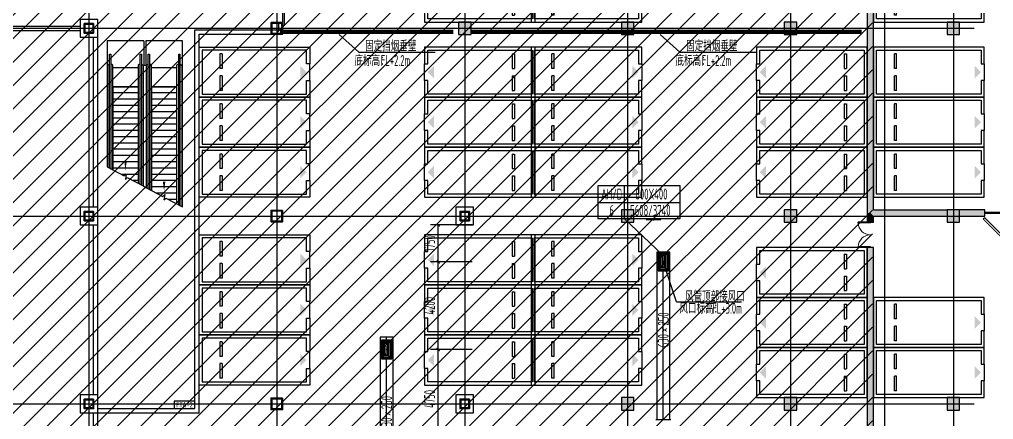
# Model space of a CAD drawing. Extents: x -20827274 to 1300756471, y -549375 to 3431892.
# Drawn here: x -34936 to 11715, y -266014 to -246835 of the extents above; entities that cross this region are included whole.
import ezdxf
from ezdxf.enums import TextEntityAlignment as Align

# ---------------------------------------------------------------- set-up
doc = ezdxf.new("R2010")
doc.units = 0
doc.header["$LTSCALE"] = 10
for name, pattern in [('CENTER2', [1.125, 0.75, -0.125, 0.125, -0.125]), ('DASH', [0.35, 0.25, -0.1]), ('暖附图底图$0$DASH', [0.35, 0.25, -0.1]), ('暖附图底图$0$DOTE', [2.42, 2, -0.2, 0.02, -0.2])]:
    doc.linetypes.add(name, pattern=pattern)
for name, color, linetype in [('1-zs', 3, 'Continuous'), ('1-标注暖通', 4, 'Continuous'), ('DUCT-排烟中心线', 5, 'CENTER2'), ('DUCT-排烟标注', 3, 'Continuous'), ('DUCT-排烟法兰', 4, 'Continuous'), ('DUCT-排烟管', 2, 'Continuous'), ('DUCT-排烟管立管', 2, 'Continuous'), ('DUCT-排烟管端线', 4, 'Continuous'), ('DUCT-排风风口', 7, 'Continuous'), ('H-TH_DIM', 3, 'Continuous'), ('PUB_HATCH', 8, 'Continuous'), ('暖附图底图$0$00-停车位', 8, 'Continuous'), ('暖附图底图$0$1-标注暖通', 8, 'Continuous'), ('暖附图底图$0$A-COLUMN', 8, 'Continuous'), ('暖附图底图$0$A-EVTR', 8, 'Continuous'), ('暖附图底图$0$A-PUB_HATCH', 8, 'Continuous'), ('暖附图底图$0$A-WALL', 8, 'Continuous'), ('暖附图底图$0$A-WINDOW', 8, 'Continuous'), ('暖附图底图$0$DIM_SYMB', 8, 'Continuous'), ('暖附图底图$0$DOOR_FIRE', 8, 'Continuous'), ('暖附图底图$0$DOTE', 8, 'Continuous'), ('暖附图底图$0$SRC-03F$0$A-SYMB-NUMB-T', 8, 'Continuous'), ('暖附图底图$0$SRC-03F$0$A-WALL', 8, 'Continuous'), ('暖附图底图$0$WINDOW_RF', 8, 'Continuous')]:
    doc.layers.add(name, color=color, linetype=linetype)
doc.layers.add('F-非人防区', color=105, linetype='Continuous', lineweight=15)
doc.layers.add('暖附图底图$0$钢柱', color=8, linetype='Continuous', lineweight=35)
doc.styles.add('8B2_02', font='tssdeng.shx', dxfattribs={"width": 0.6, "bigfont": 'TSSDCHN.shx'})
doc.styles.add('8B2_02_T3', font='tssdeng.shx', dxfattribs={"width": 0.6, "bigfont": 'TSSDCHN.shx'})
doc.styles.add('暖附图底图$0$8B2_01', font='simhei.ttf', dxfattribs={"width": 0.8})
doc.styles.add('暖附图底图$0$SRC-03F$0$ECADI-TXT', font='simplex.shx', dxfattribs={"bigfont": 'hztxt.shx'})
doc.dimstyles.new('_TCH_ARCH&&150', dxfattribs={"dimtxt": 525, "dimasz": 150, "dimexe": 375, "dimexo": 450, "dimgap": 150, "dimtad": 1, "dimdec": 0, "dimrnd": 50, "dimzin": 0, "dimdsep": 46, "dimtxsty": '8B2_02_T3', "dimblk": 'ARCHTICK', "dimcen": 0.09, "dimclrt": 7, "dimazin": 2, "dimtfac": 1, "dimtdec": 0, "dimtix": 1, "dimtmove": 2, "dimatfit": 3, "dimfxl": 0, "dimtolj": 1, "dimtzin": 0, "dimarcsym": 0})

# ---------------------------------------------------------------- blocks, each defined once
blk = doc.blocks.new('$风口$00000108')
for p, q in [((-250, 135), (-190, 75)), ((-250, -135), (-250, 135)), ((200, 25), (-190, 25)), ((250, 135), (200, 75)), ((250, 135), (250, -135)), ((-250, -135), (-190, -75)), ((250, -135), (-250, -135)), ((200, -25), (-190, -25)), ((200, -75), (250, -135))]:
    blk.add_line(p, q)
at = {"linetype": 'Continuous'}
blk.add_line((250, 135), (-250, 135), dxfattribs=at)
at = {"lineweight": 40}
for p, q in [((-190, 75), (200, 75)), ((-190, -75), (-190, 75)), ((200, 75), (200, -75)), ((-190, -75), (200, -75))]:
    blk.add_line(p, q, dxfattribs=at)
blk = doc.blocks.new('暖附图底图$0$车位2400x5300')
at = {"layer": '暖附图底图$0$00-停车位', "color": 251}
for p, q in [((-875, -1000), (-175, -1000)), ((-875, -1100), (-875, -1000)), ((-875, -1100), (-175, -1100)), ((-175, -1100), (-175, -1000)), ((175, -1000), (875, -1000)), ((175, -1100), (175, -1000)), ((175, -1100), (875, -1100)), ((875, -1100), (875, -1000)), ((400, -5300), (-400, -5300))]:
    blk.add_line(p, q, dxfattribs=at)
blk.add_lwpolyline([(400, -5150), (400, -5300), (1200, -5300), (1200, 0), (-1200, 0), (-1200, -5300), (-400, -5300), (-400, -5150), (-1050, -5150), (-1050, -150), (1050, -150), (1050, -5150), (400, -5150)], dxfattribs=at)
blk.add_lwpolyline([(0, -5150, 0, 600, 0), (0, -4850, 600, 600, 0)], format="xyseb", dxfattribs=at)
blk = doc.blocks.new('暖附图底图$0$$DorLib2D$00000213')
at = {"color": 0, "linetype": '暖附图底图$0$DASH', "const_width": 0.02}
blk.add_lwpolyline([(0.5, 0), (-0.5, 0)], dxfattribs=at)
blk = doc.blocks.new('暖附图底图$0$A$C1E5E075F')
at = {"layer": '暖附图底图$0$A-WINDOW', "xscale": 5500, "yscale": -5500, "zscale": 100, "rotation": 4.544768749191407e-12}
blk.add_blockref('暖附图底图$0$$DorLib2D$00000213', (-2750, 0), dxfattribs=at)
blk = doc.blocks.new('暖附图底图$0$A$C00330F2E')
at = {"layer": '暖附图底图$0$A-COLUMN'}
for p, q in [((58875, -80900), (58025, -80900)), ((58025, -80900), (58025, -81750)), ((58875, -81750), (58875, -80900)), ((58025, -81750), (58875, -81750)), ((58875, -89900), (58025, -89900)), ((58025, -89900), (58025, -90750)), ((58875, -90750), (58875, -89900)), ((58025, -90750), (58875, -90750))]:
    blk.add_line(p, q, dxfattribs=at)
at = {"layer": '暖附图底图$0$钢柱', "color": 4, "lineweight": 35}
for points in [[(40675, -72100), (40225, -72100), (40225, -72550), (40675, -72550)], [(40645, -72520), (40255, -72520), (40255, -72130), (40645, -72130)], [(49725, -72050), (49175, -72050), (49175, -72600), (49725, -72600)], [(49695, -72570), (49205, -72570), (49205, -72080), (49695, -72080)], [(40675, -81100), (40225, -81100), (40225, -81550), (40675, -81550)], [(40645, -81520), (40255, -81520), (40255, -81130), (40645, -81130)], [(49725, -81050), (49175, -81050), (49175, -81600), (49725, -81600)], [(49695, -81570), (49205, -81570), (49205, -81080), (49695, -81080)], [(58675, -81100), (58225, -81100), (58225, -81550), (58675, -81550)], [(58645, -81520), (58255, -81520), (58255, -81130), (58645, -81130)], [(40675, -90100), (40225, -90100), (40225, -90550), (40675, -90550)], [(40645, -90520), (40255, -90520), (40255, -90130), (40645, -90130)], [(49725, -90050), (49175, -90050), (49175, -90600), (49725, -90600)], [(49695, -90570), (49205, -90570), (49205, -90080), (49695, -90080)], [(58675, -90100), (58225, -90100), (58225, -90550), (58675, -90550)], [(58645, -90520), (58255, -90520), (58255, -90130), (58645, -90130)]]:
    blk.add_lwpolyline(points, close=True, dxfattribs=at)
blk = doc.blocks.new('暖附图底图$0$SRC-03F$0$ECADI-TAG-CODE')
at = {"layer": '暖附图底图$0$SRC-03F$0$A-SYMB-NUMB-T', "color": 1}
blk.add_lwpolyline([(3.41, 8.1), (13.41, 8.1), (13.41, 4.6), (3.41, 4.6)], close=True, dxfattribs=at)
at = {"layer": '暖附图底图$0$SRC-03F$0$A-SYMB-NUMB-T', "style": '暖附图底图$0$SRC-03F$0$ECADI-TXT', "width": 0.7}
blk.add_attdef('CODE', text='', height=2.5, dxfattribs=at).set_placement((8.41, 6.35), align=Align.MIDDLE_CENTER)
blk = doc.blocks.new('_FZH')
blk.add_lwpolyline([(-0.5, -0.5), (0.5, -0.5), (0.5, 0.5), (-0.5, 0.5)], close=True)
at = {"layer": 'PUB_HATCH'}
blk.add_solid([(-0.5, -0.5), (0.5, -0.5), (-0.5, 0.5), (0.5, 0.5)], dxfattribs=at)
blk = doc.blocks.new('暖附图底图$0$$DorLib2D$00000091')
for p, q in [((-0.5, 0.0417), (-0.1464, 0.3952)), ((-0.1464, 0.3952), (-0.1582, 0.407)), ((0.1464, 0.3952), (0.1582, 0.407)), ((0.5, 0.0417), (0.1464, 0.3952)), ((-0.5, 0.0417), (-0.5118, 0.0535)), ((0.5, 0.0417), (0.5118, 0.0535))]:
    blk.add_line(p, q)
at = {"const_width": 0.00833}
for points in [[(-0.5118, 0.0535), (-0.1582, 0.407)], [(0.5118, 0.0535), (0.1582, 0.407)]]:
    blk.add_lwpolyline(points, dxfattribs=at)
for centre, start, end in [((-0.5, 0.0417), 0, 45), ((0.5, 0.0417), 135, 180)]:
    blk.add_arc(centre, 0.5, start, end)
blk = doc.blocks.new('暖附图底图$0$$DorLib2D$00000126')
at = {"color": 0, "linetype": 'Continuous'}
for p, q in [((-0.532, 0.5), (-0.532, 0.9)), ((0.532, 0.9), (0.532, 0.5))]:
    blk.add_line(p, q, dxfattribs=at)
at = {"color": 0, "linetype": '暖附图底图$0$DASH'}
for p, q in [((-0.532, 0.9), (0.532, 0.9)), ((-0.532, 0.5), (0.532, 0.5))]:
    blk.add_line(p, q, dxfattribs=at)
blk = doc.blocks.new('暖附图底图$0$$DorLib2D$00000002')
for p, q in [((-0.5, 0), (-0.5, 0.4875)), ((-0.475, 0.4875), (-0.5, 0.4875)), ((-0.475, 0), (-0.475, 0.4875)), ((0.475, 0), (0.475, 0.4875)), ((0.475, 0.4875), (0.5, 0.4875)), ((0.5, 0), (0.5, 0.4875)), ((-0.5, 0), (-0.475, 0)), ((0.5, 0), (0.475, 0))]:
    blk.add_line(p, q)
at = {"lineweight": 13}
for centre, start, end in [((-0.4875, 0), 0, 88.53072), ((0.4875, 0), 91.46928, 180)]:
    blk.add_arc(centre, 0.4875, start, end, dxfattribs=at)
blk = doc.blocks.new('暖附图底图$0$AFSFCS')
at = {"layer": '暖附图底图$0$A-PUB_HATCH'}
for points in [[(5966.4, -255960.4), (5966.4, -244410.4), (5666.4, -244410.4), (5666.4, -256110.4), (5816.4, -256110.4)], [(5666.4, -256110.4), (5666.4, -256560.4), (5966.4, -256560.4), (5966.4, -256260.4), (5816.4, -256110.4)], [(9491.4, -256260.4), (9491.4, -255960.4), (5966.4, -255960.4), (5816.4, -256110.4), (5966.4, -256260.4)], [(10091.4, -255960.4), (10091.4, -256260.4), (11291.3, -256260.4), (11291.3, -255960.4)], [(5966.4, -291512.2), (5966.4, -257760.4), (5666.4, -257760.4), (5666.4, -291812.2)]]:
    blk.add_hatch(color=256, dxfattribs=at).paths.add_polyline_path(points)
at = {"layer": '暖附图底图$0$A-COLUMN'}
for p, q in [((-31183.6, -246835.4), (-32033.6, -246835.4)), ((-32033.6, -246835.4), (-32033.6, -247685.4)), ((-31183.6, -247685.4), (-31183.6, -246835.4)), ((-32033.6, -247685.4), (-31183.6, -247685.4)), ((-31183.6, -255835.4), (-32033.6, -255835.4)), ((-32033.6, -255835.4), (-32033.6, -256685.4)), ((-31183.6, -256685.4), (-31183.6, -255835.4)), ((-32033.6, -256685.4), (-31183.6, -256685.4)), ((-31183.6, -264835.4), (-32033.6, -264835.4)), ((-32033.6, -264835.4), (-32033.6, -265685.4)), ((-31183.6, -265685.4), (-31183.6, -264835.4)), ((-32033.6, -265685.4), (-31183.6, -265685.4))]:
    blk.add_line(p, q, dxfattribs=at)
at = {"layer": '暖附图底图$0$A-EVTR'}
for p, q in [((-28983.6, -247860.4), (-30731.6, -247860.4)), ((-30731.6, -247860.4), (-30731.6, -253900.4)), ((-28983.6, -247860.4), (-28983.6, -249040.9)), ((-27135.6, -247860.4), (-28883.6, -247860.4)), ((-28883.6, -247860.4), (-28883.6, -249040.9)), ((-27135.6, -255820.4), (-27135.6, -247860.4)), ((-30616.6, -253961.8), (-30616.6, -248504.9)), ((-30616.6, -248504.9), (-30556.6, -248504.9)), ((-30556.6, -248504.9), (-30556.6, -253993.8)), ((-29158.6, -248504.9), (-29098.6, -248504.9)), ((-29158.6, -254740.3), (-29158.6, -248504.9)), ((-29098.6, -248504.9), (-29098.6, -254772.3)), ((-28768.6, -254948.5), (-28768.6, -248504.9)), ((-28768.6, -248504.9), (-28708.6, -248504.9)), ((-28708.6, -248504.9), (-28708.6, -254980.5)), ((-27310.6, -248504.9), (-27250.6, -248504.9)), ((-27310.6, -255727), (-27310.6, -248504.9)), ((-27250.6, -248504.9), (-27250.6, -255759)), ((-30702.6, -249040.9), (-30616.6, -248954.9)), ((-30702.6, -253915.9), (-30702.6, -249040.9)), ((-30457.6, -249027.7), (-30556.6, -248954.9)), ((-30457.6, -254046.7), (-30457.6, -249027.7)), ((-29158.6, -248954.9), (-29257.6, -249027.7)), ((-29257.6, -249027.7), (-29257.6, -254687.4)), ((-29098.6, -248954.9), (-29012.6, -249040.9)), ((-28854.6, -249040.9), (-29012.6, -249040.9)), ((-29012.6, -249040.9), (-29012.6, -254818.2)), ((-28854.6, -249040.9), (-28768.6, -248954.9)), ((-28854.6, -254902.6), (-28854.6, -249040.9)), ((-28609.6, -249027.7), (-28708.6, -248954.9)), ((-28609.6, -255033.4), (-28609.6, -249027.7)), ((-27310.6, -248954.9), (-27409.6, -249027.7)), ((-27409.6, -249027.7), (-27409.6, -255674.1)), ((-27250.6, -248954.9), (-27164.6, -249040.9)), ((-27164.6, -249040.9), (-27164.6, -255804.9)), ((-29257.6, -249160.4), (-30457.6, -249160.4)), ((-27409.6, -249160.4), (-28609.6, -249160.4)), ((-30457.6, -250060.4), (-30457.6, -254046.7)), ((-29257.6, -250060.4), (-30457.6, -250060.4)), ((-30457.6, -250060.4), (-29257.6, -250060.4)), ((-29257.6, -250360.4), (-30457.6, -250360.4)), ((-29257.6, -250060.4), (-29257.6, -254687.4)), ((-28609.6, -250060.4), (-28609.6, -255033.4)), ((-27409.6, -250060.4), (-28609.6, -250060.4)), ((-28609.6, -250060.4), (-27409.6, -250060.4)), ((-27409.6, -250360.4), (-28609.6, -250360.4)), ((-27409.6, -250060.4), (-27409.6, -255674.1)), ((-29257.6, -250660.4), (-30457.6, -250660.4)), ((-29257.6, -250960.4), (-30457.6, -250960.4)), ((-27409.6, -250660.4), (-28609.6, -250660.4)), ((-27409.6, -250960.4), (-28609.6, -250960.4)), ((-29257.6, -251260.4), (-30457.6, -251260.4)), ((-27409.6, -251260.4), (-28609.6, -251260.4)), ((-29257.6, -251560.4), (-30457.6, -251560.4)), ((-29257.6, -251860.4), (-30457.6, -251860.4)), ((-27409.6, -251560.4), (-28609.6, -251560.4)), ((-27409.6, -251860.4), (-28609.6, -251860.4)), ((-29257.6, -252160.4), (-30457.6, -252160.4)), ((-27409.6, -252160.4), (-28609.6, -252160.4)), ((-29257.6, -252460.4), (-30457.6, -252460.4)), ((-29257.6, -252760.4), (-30457.6, -252760.4)), ((-27409.6, -252460.4), (-28609.6, -252460.4)), ((-27409.6, -252760.4), (-28609.6, -252760.4)), ((-29257.6, -253060.4), (-30457.6, -253060.4)), ((-27409.6, -253060.4), (-28609.6, -253060.4)), ((-29257.6, -253360.4), (-30457.6, -253360.4)), ((-29257.6, -253660.4), (-30457.6, -253660.4)), ((-27409.6, -253360.4), (-28609.6, -253360.4)), ((-27409.6, -253660.4), (-28609.6, -253660.4)), ((-30731.6, -253900.4), (-29919.3, -254334.1)), ((-29257.6, -253960.4), (-30457.6, -253960.4)), ((-29919.3, -254334.1), (-29827, -254235.6)), ((-29827, -254235.6), (-29864.9, -254501.9)), ((-27409.6, -253960.4), (-28609.6, -253960.4)), ((-29850.3, -254260.4), (-30057.4, -254260.4)), ((-29864.9, -254501.9), (-29778.4, -254409.4)), ((-29257.6, -254260.4), (-29830.6, -254260.4)), ((-29778.4, -254409.4), (-28983.6, -254833.7)), ((-29257.6, -254560.4), (-29495.5, -254560.4)), ((-27409.6, -254260.4), (-28609.6, -254260.4)), ((-27409.6, -254560.4), (-28609.6, -254560.4)), ((-28983.6, -254833.7), (-28883.6, -254887.1)), ((-28883.6, -254887.1), (-28071.3, -255320.8)), ((-27409.6, -254860.4), (-28609.6, -254860.4)), ((-27409.6, -255160.4), (-28371.7, -255160.4)), ((-28071.3, -255320.8), (-27979, -255222.3)), ((-27979, -255222.3), (-28016.9, -255488.6)), ((-28016.9, -255488.6), (-27930.4, -255396.1)), ((-27990.6, -255460.4), (-28012.9, -255460.4)), ((-27930.4, -255396.1), (-27135.6, -255820.4)), ((-27409.6, -255460.4), (-27809.9, -255460.4))]:
    blk.add_line(p, q, dxfattribs=at)
at = {"layer": '暖附图底图$0$A-WALL'}
for p, q in [((5666.4, -244410.4), (5666.4, -256110.4)), ((5966.4, -255960.4), (5966.4, -244410.4)), ((-35733.6, -247160.4), (-32033.6, -247160.4)), ((-22334, -246985.4), (-22534, -246985.4)), ((-22534, -246985.4), (-22534, -247335.4)), ((-22334, -247535.4), (-22334, -246985.4)), ((-35733.6, -247360.4), (-32033.6, -247360.4)), ((-31383.6, -255835.4), (-31383.6, -247685.4)), ((-31183.6, -255835.4), (-31183.6, -247685.4)), ((-26533.6, -265485.4), (-26533.6, -247335.4)), ((-26533.6, -247335.4), (-22534, -247335.4)), ((-26333.6, -265685.4), (-26333.6, -247535.4)), ((-26333.6, -247535.4), (-22334, -247535.4)), ((5666.4, -256110.4), (5666.4, -256560.4)), ((5966.4, -255960.4), (9491.4, -255960.4)), ((11291.3, -255960.4), (10091.4, -255960.4)), ((11291.3, -256260.4), (11291.3, -255960.4)), ((5666.4, -256560.4), (5966.4, -256560.4)), ((5966.4, -256260.4), (9491.4, -256260.4)), ((5966.4, -256560.4), (5966.4, -256260.4)), ((10091.4, -256260.4), (11291.3, -256260.4)), ((-31383.6, -264835.4), (-31383.6, -256685.4)), ((-31183.6, -264835.4), (-31183.6, -256685.4)), ((5966.4, -257760.4), (5666.4, -257760.4)), ((5666.4, -257760.4), (5666.4, -291812.2)), ((5966.4, -291512.2), (5966.4, -257760.4)), ((-31383.6, -273835.4), (-31383.6, -265685.4)), ((-31183.6, -265485.4), (-26533.6, -265485.4)), ((-31183.6, -265685.4), (-26333.6, -265685.4)), ((-31183.6, -273835.4), (-31183.6, -265685.4))]:
    blk.add_line(p, q, dxfattribs=at)
at = {"layer": '暖附图底图$0$DIM_SYMB'}
for points in [[(-29857.6, -248504.9, 0, 0, 0), (-29857.6, -254067.1, 0, 120, 0), (-29857.6, -253617.1, 0, 0, 0)], [(-28009.6, -248504.9, 0, 0, 0), (-28009.6, -255053.8, 0, 120, 0), (-28009.6, -254603.8, 0, 0, 0)]]:
    blk.add_lwpolyline(points, format="xyseb", dxfattribs=at)
at = {"layer": '暖附图底图$0$DOTE', "color": 16, "linetype": '暖附图底图$0$DOTE', "ltscale": 1.5}
for p, q in [((-31608.6, -155629.3), (-31608.6, -385768.2)), ((-22608.6, -155629.3), (-22608.6, -385768.2)), ((-13608.6, -155629.3), (-13608.6, -385768.2)), ((-113117.3, -247260.4), (10791.4, -247260.4)), ((-113117.3, -256260.4), (10791.4, -256260.4)), ((-113117.3, -265260.4), (10791.4, -265260.4))]:
    blk.add_line(p, q, dxfattribs=at)
at = {"layer": '暖附图底图$0$DOTE', "color": 127, "linetype": '暖附图底图$0$DOTE', "ltscale": 1.5}
for p, q in [((-5808.6, -155629.3), (-5808.6, -385768.2)), ((1991.4, -155629.3), (1991.4, -385768.2)), ((6491.4, -155629.3), (6491.4, -385768.2)), ((9791.4, -155629.3), (9791.4, -385768.2))]:
    blk.add_line(p, q, dxfattribs=at)
for name, p in [('暖附图底图$0$A$C00330F2E', (-72058.6, -174935.4)), ('暖附图底图$0$A$C1E5E075F', (16791.3, -256110.4))]:
    blk.add_blockref(name, p)
at = {"layer": '暖附图底图$0$00-停车位'}
for p, rotation in [((-10233.6, -245760.4), 270), ((-10433.6, -245760.4), 90), ((5966.4, -245760.4), 90), ((-10233.6, -249360.4), 270), ((-10433.6, -249360.4), 90), ((5666.4, -249360.4), 270), ((5966.4, -249360.4), 90), ((-10233.6, -251760.4), 270), ((-10433.6, -251760.4), 90), ((5666.4, -251760.4), 270), ((5966.4, -251760.4), 90), ((-10233.6, -254160.4), 270), ((-10433.6, -254160.4), 90), ((5666.4, -254160.4), 270), ((5966.4, -254160.4), 90), ((-10233.6, -258360.4), 270), ((-10433.6, -258360.4), 90), ((5666.4, -258960.4), 270), ((-10233.6, -260760.4), 270), ((-10433.6, -260760.4), 90), ((5666.4, -261360.4), 270), ((5966.4, -261360.4), 90), ((-10233.6, -263160.4), 270), ((-10433.6, -263160.4), 90), ((5666.4, -263760.4), 270), ((5966.4, -263760.4), 90)]:
    blk.add_blockref('暖附图底图$0$车位2400x5300', p, dxfattribs=dict(at, rotation=rotation))
at = {"layer": '暖附图底图$0$00-停车位', "xscale": -1, "rotation": 90}
for p in [(-26333.6, -249360.4), (-26333.6, -251760.4), (-26333.6, -254160.4), (-26333.6, -258360.4), (-26333.6, -260760.4), (-26333.6, -263160.4)]:
    blk.add_blockref('暖附图底图$0$车位2400x5300', p, dxfattribs=at)
at = {"layer": '暖附图底图$0$A-COLUMN', "xscale": 600, "yscale": 600, "zscale": 600, "rotation": 90}
for p in [(-13608.6, -247260.4), (-5808.6, -247260.4), (1991.4, -247260.4), (9791.4, -247260.4), (-5808.6, -256260.4), (1991.4, -256260.4), (9791.4, -256260.4), (-5808.6, -265260.4), (1991.4, -265260.4), (9791.4, -265260.4)]:
    blk.add_blockref('_FZH', p, dxfattribs=at)
at = {"layer": '暖附图底图$0$A-WINDOW', "xscale": -5000, "yscale": -200, "zscale": 200, "rotation": 90}
blk.add_blockref('暖附图底图$0$$DorLib2D$00000126', (-22434, -244485.4), dxfattribs=at)
at = {"layer": '暖附图底图$0$DOOR_FIRE', "xscale": -1200, "yscale": -1200, "zscale": 300, "rotation": 270}
blk.add_blockref('暖附图底图$0$$DorLib2D$00000002', (5816.4, -257160.4), dxfattribs=at)
at = {"layer": '暖附图底图$0$SRC-03F$0$A-WALL'}
ref = blk.add_blockref('暖附图底图$0$SRC-03F$0$ECADI-TAG-CODE', (-26192.8, -265945.4), dxfattribs=dict(at, xscale=-100, yscale=100, zscale=100))
ref.add_attrib('CODE', 'FTA-2', dxfattribs={"layer": '暖附图底图$0$SRC-03F$0$A-SYMB-NUMB-T', "height": 250, "style": '暖附图底图$0$8B2_01', "width": 0.8}).set_placement((-27033.6, -265310.4), align=Align.MIDDLE_CENTER)
at = {"layer": '暖附图底图$0$WINDOW_RF', "xscale": -5500, "yscale": -5500, "zscale": 300, "rotation": 4.544768749191407e-12}
blk.add_blockref('暖附图底图$0$$DorLib2D$00000091', (14041.3, -256110.4), dxfattribs=at)
blk = doc.blocks.new('暖附图底图')
at = {"layer": '暖附图底图$0$1-标注暖通', "linetype": '暖附图底图$0$DASH'}
blk.add_blockref('暖附图底图$0$AFSFCS', (500000, 0), dxfattribs=at)
blk = doc.blocks.new('_ArchTick')
at = {"color": 0, "linetype": 'ByBlock', "const_width": 0.4}
blk.add_lwpolyline([(-0.5, -0.5), (0.5, 0.5)], dxfattribs=at)
blk = doc.blocks.new('*D1174')
at = {"layer": 'Defpoints', "color": 0, "transparency": 16777216}
for p in [(-14881, -256685), (-12801, -256685), (-12801, -258460)]:
    blk.add_point(p, dxfattribs=at)
at = {"layer": 'H-TH_DIM', "color": 0, "lineweight": -2, "transparency": 16777216}
for p, q in [((-13251, -256685), (-15256, -256685)), ((-14881, -258460), (-14881, -256685)), ((-13251, -258460), (-15256, -258460))]:
    blk.add_line(p, q, dxfattribs=at)
at = {"layer": 'H-TH_DIM', "color": 0, "lineweight": -2, "transparency": 16777216, "xscale": 150, "yscale": 150, "zscale": 150}
for p, rotation in [((-14881, -256685), 90), ((-14881, -258460), 270)]:
    blk.add_blockref('_ArchTick', p, dxfattribs=dict(at, rotation=rotation))
at = {"layer": 'H-TH_DIM', "color": 7, "transparency": 16777216, "insert": (-15293, -257573), "char_height": 525, "attachment_point": 5, "rotation": 90, "style": '8B2_02_T3'}
blk.add_mtext('\\A1;1750', dxfattribs=at)
blk = doc.blocks.new('*D1175')
at = {"layer": 'Defpoints', "color": 0, "transparency": 16777216}
for p in [(-14881, -258460), (-12801, -258460), (-12801, -262658)]:
    blk.add_point(p, dxfattribs=at)
at = {"layer": 'H-TH_DIM', "color": 0, "lineweight": -2, "transparency": 16777216}
for p, q in [((-13251, -258460), (-15256, -258460)), ((-14881, -262658), (-14881, -258460)), ((-13251, -262658), (-15256, -262658))]:
    blk.add_line(p, q, dxfattribs=at)
at = {"layer": 'H-TH_DIM', "color": 0, "lineweight": -2, "transparency": 16777216, "xscale": 150, "yscale": 150, "zscale": 150}
for p, rotation in [((-14881, -258460), 90), ((-14881, -262658), 270)]:
    blk.add_blockref('_ArchTick', p, dxfattribs=dict(at, rotation=rotation))
at = {"layer": 'H-TH_DIM', "color": 7, "transparency": 16777216, "insert": (-15293, -260559), "char_height": 525, "attachment_point": 5, "rotation": 90, "style": '8B2_02_T3'}
blk.add_mtext('\\A1;4200', dxfattribs=at)
blk = doc.blocks.new('*D1176')
at = {"layer": 'Defpoints', "color": 0, "transparency": 16777216}
for p in [(-14881, -262658), (-12801, -262658), (-12801, -267398)]:
    blk.add_point(p, dxfattribs=at)
at = {"layer": 'H-TH_DIM', "color": 0, "lineweight": -2, "transparency": 16777216}
for p, q in [((-13251, -262658), (-15256, -262658)), ((-14881, -267398), (-14881, -262658)), ((-13251, -267398), (-15256, -267398))]:
    blk.add_line(p, q, dxfattribs=at)
at = {"layer": 'H-TH_DIM', "color": 0, "lineweight": -2, "transparency": 16777216, "xscale": 150, "yscale": 150, "zscale": 150}
for p, rotation in [((-14881, -262658), 90), ((-14881, -267398), 270)]:
    blk.add_blockref('_ArchTick', p, dxfattribs=dict(at, rotation=rotation))
at = {"layer": 'H-TH_DIM', "color": 7, "transparency": 16777216, "insert": (-15293, -265028), "char_height": 525, "attachment_point": 5, "rotation": 90, "style": '8B2_02_T3'}
blk.add_mtext('\\A1;4750', dxfattribs=at)

msp = doc.modelspace()

# ---------------------------------------------------------------- hatches: boundary and pattern name
at = {"layer": 'F-非人防区'}
h = msp.add_hatch(dxfattribs=at)
h.set_pattern_fill('ANSI31', color=8, scale=500)
h.set_pattern_definition([(45, (-67108.6, 126739.6), (-561.266, 561.266), [])])
edge = h.paths.add_edge_path()
edge.add_line((26041.4, -160910.4), (26041.4, -174910.4))
edge.add_line((26041.4, -174910.4), (44466.4, -174910.4))
edge.add_line((44466.4, -174910.4), (44466.4, -230535.4))
edge.add_line((44466.4, -230535.4), (29591.4, -230535.4))
edge.add_line((29591.4, -230535.4), (29591.4, -228585.4))
edge.add_line((29591.4, -228585.4), (32466.4, -228585.4))
edge.add_line((32466.4, -228585.4), (32466.4, -223185.4))
edge.add_line((32466.4, -223185.4), (6116.4, -223185.4))
edge.add_line((6116.4, -223185.4), (6116.4, -236210.4))
edge.add_line((6116.4, -236210.4), (5916.4, -236210.4))
edge.add_line((5916.4, -236210.4), (5921.1, -289912.2))
edge.add_line((5921.1, -289912.2), (35191.4, -289912.2))
edge.add_line((35191.4, -289912.2), (35191.4, -296310.4))
edge.add_line((35191.4, -296310.4), (35041.4, -296310.4))
edge.add_line((35041.4, -296310.4), (35041.4, -296910.4))
edge.add_line((35041.4, -296910.4), (35641.4, -296910.4))
edge.add_line((35641.4, -296910.4), (44736.4, -305099.6))
edge.add_line((44736.4, -305099.6), (22456.5, -329844))
edge.add_line((22456.5, -329844), (22456.5, -340006.4))
edge.add_line((22456.5, -340006.4), (-13248.1, -379660.4))
edge.add_line((-13248.1, -379660.4), (-90108.6, -379660.4))
edge.add_line((-90108.6, -379660.4), (-90108.6, -373660.4))
edge.add_line((-90108.6, -373660.4), (-91358.6, -373660.4))
edge.add_arc((-91358.6, -361660.4), 12000, 180, 270, ccw=False)
edge.add_line((-103358.6, -361660.4), (-103358.6, -333450.4))
edge.add_line((-103358.6, -333450.4), (-95358.6, -333436.6))
edge.add_line((-95358.6, -333436.6), (-95358.6, -160610.4))
edge.add_line((-95358.6, -160610.4), (-86333.4, -160610.4))
edge.add_line((-86333.4, -160610.4), (-86333.6, -149790))
edge.add_line((-86333.6, -149790), (-73433.4, -149790))
edge.add_line((-73433.4, -149790), (-73433.4, -160610.4))
edge.add_line((-73433.4, -160610.4), (26041.4, -160910.4))

# ---------------------------------------------------------------- linework, layer by layer
at = {"layer": '1-标注暖通'}
for p, q in [((-18682.9, -248398.3), (-19628.5, -247553.7)), ((-3309.3, -248398.3), (-4254.9, -247553.7)), ((-18682.9, -248398.3), (-15022.4, -248398.3)), ((-3309.3, -248398.3), (351.2, -248398.3)), ((-5977.6, -256371.4, 500.1), (-4137.1, -258122.6, 3100)), ((-3474.5, -260374.4, 2600.2), (-4100.1, -258442.6, 500.1)), ((-3474.5, -260374.4, 2600.2), (-351.8, -260374.4, 2600.2))]:
    msp.add_line(p, q, dxfattribs=at)
at = {"layer": '1-标注暖通', "linetype": 'DASH', "const_width": 200}
for points in [[(-14158.6, -247424.6), (-22458.6, -247424.6)], [(5403, -247424.6), (-13308.6, -247424.6)]]:
    msp.add_lwpolyline(points, dxfattribs=at)
at = {"layer": '1-标注暖通'}
msp.add_lwpolyline([(-7230, -256371.4), (-3294.1, -256371.4), (-3294.1, -254812.6), (-7230, -254812.6)], close=True, dxfattribs=at)
for points in [[(-5977.6, -254812.6), (-5977.6, -256371.4)], [(-7230, -255603), (-3294.1, -255603)]]:
    msp.add_lwpolyline(points, dxfattribs=at)
at = {"layer": 'DUCT-排烟中心线'}
for p, q in [((-4100.1, -258012.6), (-4100.1, -257997.6)), ((-4100.1, -266014), (-4100.1, -258872.6)), ((-17351, -262182.7), (-17351, -262067.9)), ((-17351, -271941), (-17351, -263132.7))]:
    msp.add_line(p, q, dxfattribs=at)
at = {"layer": 'DUCT-排烟法兰'}
for p, q in [((-4217.2, -256444.6), (-4922.2, -256444.6)), ((-3855.1, -257997.6), (-4345.1, -257997.6)), ((-4345.1, -257997.6), (-4345.1, -258887.6)), ((-3855.1, -258887.6), (-3855.1, -257997.6)), ((-4345.1, -258887.6), (-3855.1, -258887.6)), ((-17106, -262212.7), (-17596, -262212.7)), ((-17596, -262212.7), (-17596, -263102.7)), ((-17106, -263102.7), (-17106, -262212.7)), ((-17596, -263102.7), (-17106, -263102.7)), ((-4452.6, -266014.1), (-3747.6, -266014.1))]:
    msp.add_line(p, q, dxfattribs=at)
at = {"layer": 'DUCT-排烟法兰', "color": 18, "true_color": 0x000000}
for p in [(-4569.7, -256444.5, 500), (-4569.7, -256444.7, 500), (-4100.1, -258442.6, -0.1), (-4100.1, -258442.6, 0.1), (-17351, -262657.7, -0.1), (-17351, -262657.7, 0.1), (-4100.1, -266014, 500)]:
    msp.add_point(p, dxfattribs=at)
at = {"layer": 'DUCT-排烟管'}
for p, q in [((-3785.1, -257997.6), (-4415.1, -257997.6)), ((-4415.1, -257997.6), (-4415.1, -266014)), ((-3785.1, -266014), (-3785.1, -257997.6)), ((-17036, -262067.9), (-17666, -262067.9)), ((-17666, -262067.9), (-17666, -271941)), ((-17036, -271941), (-17036, -262067.9)), ((-4415.1, -266014), (-3785.1, -266014))]:
    msp.add_line(p, q, dxfattribs=at)
at = {"layer": 'DUCT-排烟管立管'}
for p, q in [((-3900.1, -258042.6), (-4300.1, -258042.6)), ((-4300.1, -258042.6), (-4300.1, -258842.6)), ((-3900.1, -258842.6), (-3900.1, -258042.6)), ((-4300.1, -258842.6), (-3900.1, -258842.6)), ((-17151, -262257.7), (-17551, -262257.7)), ((-17551, -262257.7), (-17551, -263057.7)), ((-17151, -263057.7), (-17151, -262257.7)), ((-17551, -263057.7), (-17151, -263057.7))]:
    msp.add_line(p, q, dxfattribs=at)
at = {"layer": 'DUCT-排烟管端线'}
for p, q in [((-4200.1, -258642.6), (-4300.1, -258042.6)), ((-3900.1, -258842.6), (-4200.1, -258642.6)), ((-17451, -262857.7), (-17551, -262257.7)), ((-17151, -263057.7), (-17451, -262857.7))]:
    msp.add_line(p, q, dxfattribs=at)

# ---------------------------------------------------------------- block references
at = {"layer": '1-zs'}
msp.add_blockref('暖附图底图', (-500000, 0), dxfattribs=at)
at = {"layer": 'DUCT-排风风口', "xscale": 1.6, "yscale": 1.481481481481482, "rotation": 90}
for p in [(-4100.1, -258442.6, 2600), (-17351, -262657.7, 2600)]:
    msp.add_blockref('$风口$00000108', p, dxfattribs=at)

# ---------------------------------------------------------------- texts
at = {"layer": '1-标注暖通', "style": '8B2_02', "width": 0.6}
for s, p in [('固定挡烟垂壁', (-18379.7, -248365.5)), ('固定挡烟垂壁', (-3006.1, -248365.5)), ('底标高：', (-18891.4, -249066)), ('FL+2.2m', (-17631.4, -249066)), ('底标高：', (-3517.7, -249066)), ('FL+2.2m', (-2257.7, -249066)), ('AH/D', (-7076.3, -255470.3)), ('800X400', (-5447.6, -255470.3)), ('6', (-6682.5, -256249.7)), ('5608/3740', (-5689.9, -256249.7)), ('风管顶部接风口', (-3062.6, -260367, 2600.2)), ('风口标高：', (-3329.2, -260943.7, 2600.2)), ('FL+3.0m', (-1754.2, -260943.7, 2600.2))]:
    msp.add_text(s, height=525, dxfattribs=at).set_placement(p)
at = {"layer": 'DUCT-排烟标注', "style": '8B2_02', "width": 0.6}
for s, p in [('250', (-3837.6, -261509.6, 1000)), ('×', (-3837.6, -261824.6, 1000)), ('630', (-3837.6, -262551.5, 1000)), ('250', (-17088.5, -265515.7, -500)), ('×', (-17088.5, -265830.7, -500)), ('630', (-17088.5, -266557.6, -500))]:
    msp.add_text(s, height=525, rotation=90, dxfattribs=at).set_placement(p)

# ---------------------------------------------------------------- dimensions: what is measured, and where the dimension line sits
at = {"layer": 'H-TH_DIM'}
for p1, p2, picture, middle in [((-12801, -258459.8), (-12801, -256685.4), '*D1174', (-15293.3, -257572.6)), ((-12801, -262657.7), (-12801, -258459.8), '*D1175', (-15293.3, -260558.8)), ((-12801, -267398.4), (-12801, -262657.7), '*D1176', (-15293.3, -265028.1))]:
    dim = msp.add_aligned_dim(p1=p1, p2=p2, distance=2079.8, dimstyle='_TCH_ARCH&&150', dxfattribs=at)
    dim.commit()
    dim.dimension.update_dxf_attribs({"geometry": picture, "text_midpoint": middle})

doc.saveas('drawing.dxf')
